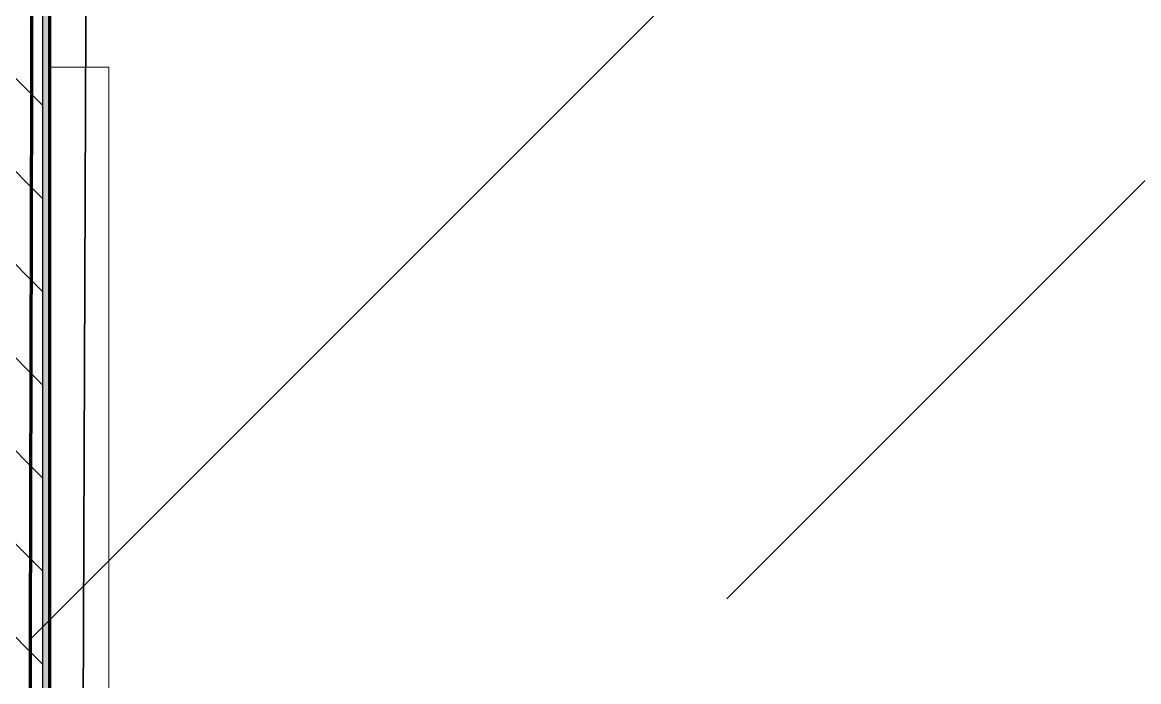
# Model space of a CAD drawing. Header units: millimetres. Extents: x -249154 to 415037, y -45458 to 354837.
# Drawn here: x 29612 to 33005, y 1598 to 3600 of the extents above; entities that cross this region are included whole.
import ezdxf

# ---------------------------------------------------------------- set-up
doc = ezdxf.new("R2010")
doc.units = ezdxf.units.MM
for name, color, linetype, lineweight in [('2)1 штукатурка', 4, 'Continuous', 35), ('3)1 шпаклевка', 4, 'Continuous', 35), ('3.4) Шп. баз 4 в 525 поз 4838м2', 160, 'Continuous', 140), ('3.4) Шп. фин 4 в 529 поз 11227м2', 6, 'Continuous', 140), ('4) демонтаж НЗ №2', 1, 'Continuous', 35), ('4.1) Дм уборка мусора НЗ 2', 20, 'Continuous', 35), ('4.4) РВР ремонт Штукатурки', 160, 'зигзаг', 35), ('666 покраска FK1', 211, 'Continuous', 60), ('A-FLOR', 7, 'Continuous', 9), ('I-WALL', 7, 'Continuous', 5), ('Оси', 7, 'Continuous', 9)]:
    doc.layers.add(name, color=color, linetype=linetype, lineweight=lineweight)
doc.layers.add('A-WALL-1', color=9, linetype='Continuous', lineweight=5, true_color=0x808080)
doc.layers.add('A-WALL-FNSH-1', color=9, linetype='Continuous', lineweight=5, true_color=0x808080)
doc.linetypes.add('зигзаг', pattern='A,0.00254,-5.08,[131,ltypeshp.shx,S=5.08,R=0,X=-5.08,Y=0],-10.16,[131,ltypeshp.shx,S=5.08,R=180,X=5.08,Y=0],-5.08', length=20.32254)

msp = doc.modelspace()

# ---------------------------------------------------------------- hatches: boundary and pattern name
at = {"layer": '4.1) Дм уборка мусора НЗ 2'}
h = msp.add_hatch(dxfattribs=at)
h.set_pattern_fill('ANSI31', color=1, scale=444)
h.paths.add_polyline_path([(38266.3, 6910.6), (37274.7, 6912.9), (37272.5, 6961), (37199.4, 6961.2), (37200.9, 7583.2), (36008.9, 7586), (33649.9, 7599.5), (33649, 7199.5), (33007, 7201), (33007.9, 7601), (32728.9, 7601.7), (32729, 7622.7), (30229, 7628.5), (30228.9, 7607.5), (29849.7, 7608.4), (29848.7, 7208.4), (29648.7, 7208.9), (29632.9, 450.9), (30233.1, 449.5), (30232.2, 69.5), (32990.2, 63), (32991.1, 443), (33633.1, 441.5), (33632.2, 61.5), (36307.9, 55.2), (36308.8, 435.2), (36750.7, 434.2), (36750.6, 384.9), (36813.4, 384.9), (36812.6, 54.1), (37970.2, 51.3), (37970.9, 331.3), (38250.9, 330.7)])
h.paths.add_polyline_path([(37043.4, 2043.7), (37043.4, 1743.7), (36390.2, 1743.7), (36390.2, 2043.7)], flags=16)
h.paths.add_polyline_path([(31829.1, 1848.6), (31829.1, 1548.6), (31176, 1548.6), (31176, 1848.6)], flags=16)
at = {"layer": 'I-WALL'}
h = msp.add_hatch(dxfattribs=at)
h.set_pattern_fill('FP_23', color=256, style=0, pattern_type=2)
h.set_pattern_definition([(135, (64.7, -136.06), (-141.4214, -141.4214), [])])
h.paths.add_polyline_path([(29663.9, 363.9), (29674.4, 363.9), (29674.4, 7163.9), (29474.4, 7163.9), (29474.4, 363.9), (29656.3, 363.9)])
h = msp.add_hatch(dxfattribs=at)
h.set_pattern_fill('FP_191', color=256, style=0, pattern_type=2)
h.set_pattern_definition([(0, (64.7, -136.06), (243.84, 60.96), [20.117, -162.763, 20.117, -162.763, -975.36]), (0, (64.7, -136.06), (243.84, 60.96), [-365.76, 20.117, -345.643, 20.117, -162.763, -426.72]), (0, (64.7, -136.06), (243.84, 60.96), [-914.4, 20.117, -101.803, 20.117, -284.683]), (120, (156.14, -105.58), (-174.71291, 180.69163), [20.117, -162.763, 20.117, -162.763, -975.36]), (120, (156.14, -105.58), (-174.71291, 180.69163), [-365.76, 20.117, -345.643, 20.117, -162.763, -426.72]), (120, (156.14, -105.58), (-174.71291, 180.69163), [-914.4, 20.117, -101.803, 20.117, -284.683]), (240, (186.62, 16.34), (-69.12709, -241.65163), [20.117, -162.763, 20.117, -162.763, -975.36]), (240, (186.62, 16.34), (-69.12709, -241.65163), [-365.76, 20.117, -345.643, 20.117, -162.763, -426.72]), (240, (186.62, 16.34), (-69.12709, -241.65163), [-914.4, 20.117, -101.803, 20.117, -284.683])])
h.paths.add_polyline_path([(29674.4, 383.9), (29693.4, 383.9), (29693.4, 7142.9), (29674.4, 7143.9), (29674.4, 386.7)])

# ---------------------------------------------------------------- linework, layer by layer
at = {"layer": '2)1 штукатурка'}
msp.add_lwpolyline([(29694.4, 384.9), (29694.4, 7142.9)], dxfattribs=at)
at = {"layer": '3)1 шпаклевка', "flags": 128}
msp.add_lwpolyline([(29647.9, 7208.9), (29632.1, 450.9), (30232.3, 449.5), (30231.4, 69.5), (32989.4, 63), (32990.3, 443), (33632.3, 441.5), (33631.4, 61.5), (36307.1, 55.2), (36308, 435.2), (36750, 434.2), (36749.1, 54.2), (37969.4, 51.3), (37970.1, 331.3), (38250.1, 330.7), (38265.6, 6958.7)], dxfattribs=at)
at = {"layer": '3.4) Шп. баз 4 в 525 поз 4838м2', "flags": 128}
msp.add_lwpolyline([(30229, 7628.5), (30228.9, 7607.5), (29849.7, 7608.4), (29848.7, 7208.4), (29648.7, 7208.9), (29632.9, 450.9), (30233.1, 449.5), (30232.2, 69.5)], dxfattribs=at)
at = {"layer": '3.4) Шп. баз 4 в 525 поз 4838м2'}
msp.add_lwpolyline([(29695.4, 384.9), (29695.4, 7142.9)], dxfattribs=at)
at = {"layer": '3.4) Шп. фин 4 в 529 поз 11227м2', "flags": 128}
msp.add_lwpolyline([(29648.7, 7208.9), (29632.9, 450.9), (30233.1, 449.5), (30232.2, 69.5), (32990.2, 63), (32991.1, 443), (33633.1, 441.5), (33632.2, 61.5), (36307.9, 55.2), (36308.8, 435.2), (36750.7, 434.2), (36749.9, 54.2), (37970.2, 51.3), (37970.9, 331.3), (38250.9, 330.7), (38266.4, 6958.7)], dxfattribs=at)
at = {"layer": '3.4) Шп. фин 4 в 529 поз 11227м2'}
msp.add_lwpolyline([(29695.4, 384.9), (29695.4, 7142.9)], dxfattribs=at)
at = {"layer": '4) демонтаж НЗ №2', "flags": 128}
msp.add_lwpolyline([(29648.7, 7208.9), (29632.9, 450.9), (30233.1, 449.5), (30232.2, 69.5), (32990.2, 63), (32991.1, 443), (33633.1, 441.5), (33632.2, 61.5), (36307.9, 55.2), (36308.8, 435.2), (36750.7, 434.2), (36749.9, 54.2), (37970.2, 51.3), (37970.9, 331.3), (38250.9, 330.7), (38266.4, 6958.7)], dxfattribs=at)
at = {"layer": '4) демонтаж НЗ №2'}
msp.add_lwpolyline([(29695.4, 384.9), (29695.4, 7142.9)], dxfattribs=at)
at = {"layer": '4.4) РВР ремонт Штукатурки', "ltscale": 0.1}
msp.add_lwpolyline([(29795.5, 1246.8), (29817.1, 6730.2)], dxfattribs=at)
at = {"layer": '666 покраска FK1', "flags": 128}
msp.add_lwpolyline([(29648.7, 7208.9), (29632.9, 450.9), (30233.1, 449.5), (30232.2, 69.5), (32990.2, 63), (32991.1, 443), (33633.1, 441.5), (33632.2, 61.5), (36307.9, 55.2), (36308.8, 435.2), (36750.7, 434.2), (36749.9, 54.2), (37970.2, 51.3), (37970.9, 331.3), (38250.9, 330.7), (38266.4, 6958.7)], dxfattribs=at)
at = {"layer": 'A-FLOR'}
for p, q in [((29693.4, 383.9), (29693.4, 7142.9)), ((29693.4, 3463.9), (29874.7, 3463.9)), ((29874.7, 3463.9), (29874.7, 383.9))]:
    msp.add_line(p, q, dxfattribs=at)
at = {"layer": 'A-WALL-1'}
for p, q in [((29673.4, 7163.9), (29673.4, 363.9)), ((29674.4, 363.9), (29674.4, 7163.9))]:
    msp.add_line(p, q, dxfattribs=at)
at = {"layer": 'A-WALL-FNSH-1'}
for p, q in [((29694.4, 7142.9), (29694.4, 383.9)), ((29695.4, 384.9), (29695.4, 7142.9))]:
    msp.add_line(p, q, dxfattribs=at)
at = {"layer": 'Оси'}
msp.add_lwpolyline([(29674.7, -2042.3), (29674.7, 2957.7), (29674.7, 22262), (29674.7, 27262)], dxfattribs=at)

doc.saveas('drawing.dxf')
